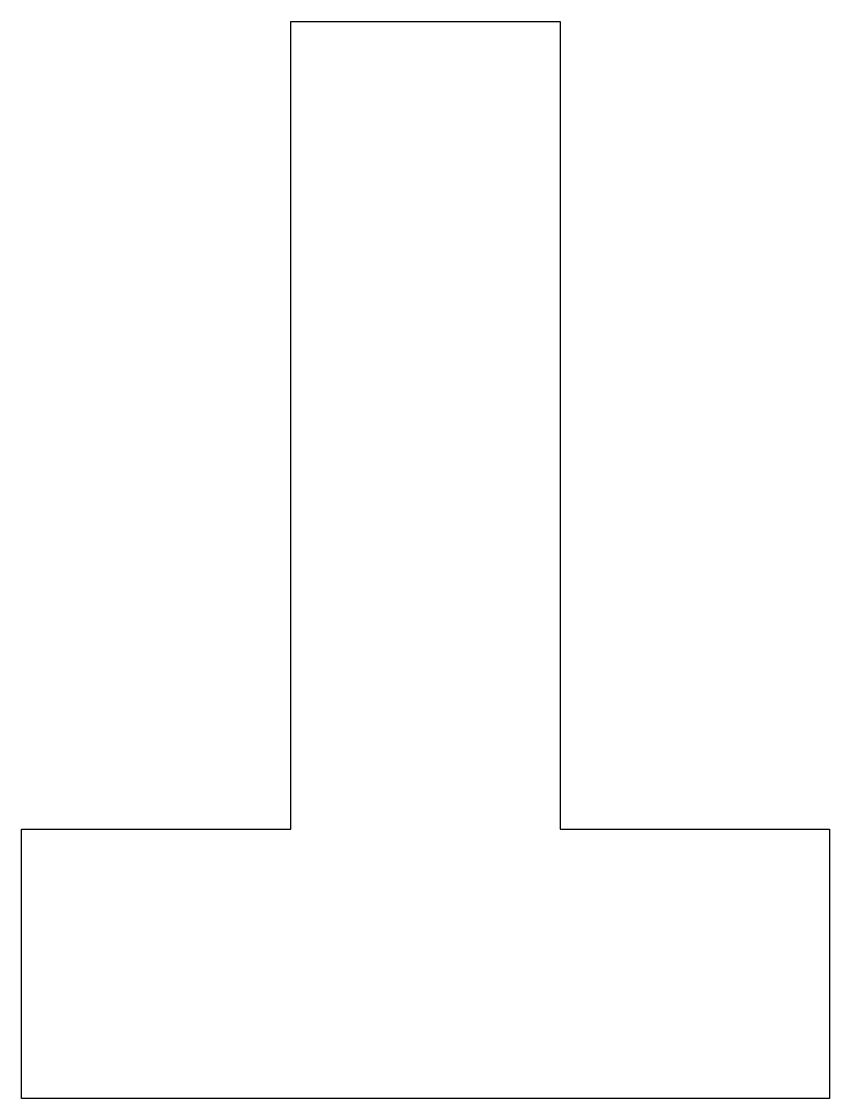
# Model space of a CAD drawing. Extents: x 0 to 300, y 0 to 400.
import ezdxf

# ---------------------------------------------------------------- set-up
doc = ezdxf.new("R2010")
doc.units = 0

msp = doc.modelspace()

# ---------------------------------------------------------------- linework, layer by layer
at = {"layer": 'Cut', "color": 5}
for p, q in [((100, 400), (200, 400)), ((100, 300), (100, 400)), ((200, 400), (200, 300)), ((100, 200), (100, 300)), ((200, 300), (200, 200)), ((100, 100), (100, 200)), ((200, 200), (200, 100)), ((0, 100), (100, 100)), ((0, 0), (0, 100)), ((200, 100), (300, 100)), ((300, 100), (300, 0)), ((100, 0), (0, 0)), ((200, 0), (100, 0)), ((300, 0), (200, 0))]:
    msp.add_line(p, q, dxfattribs=at)

doc.saveas('drawing.dxf')
